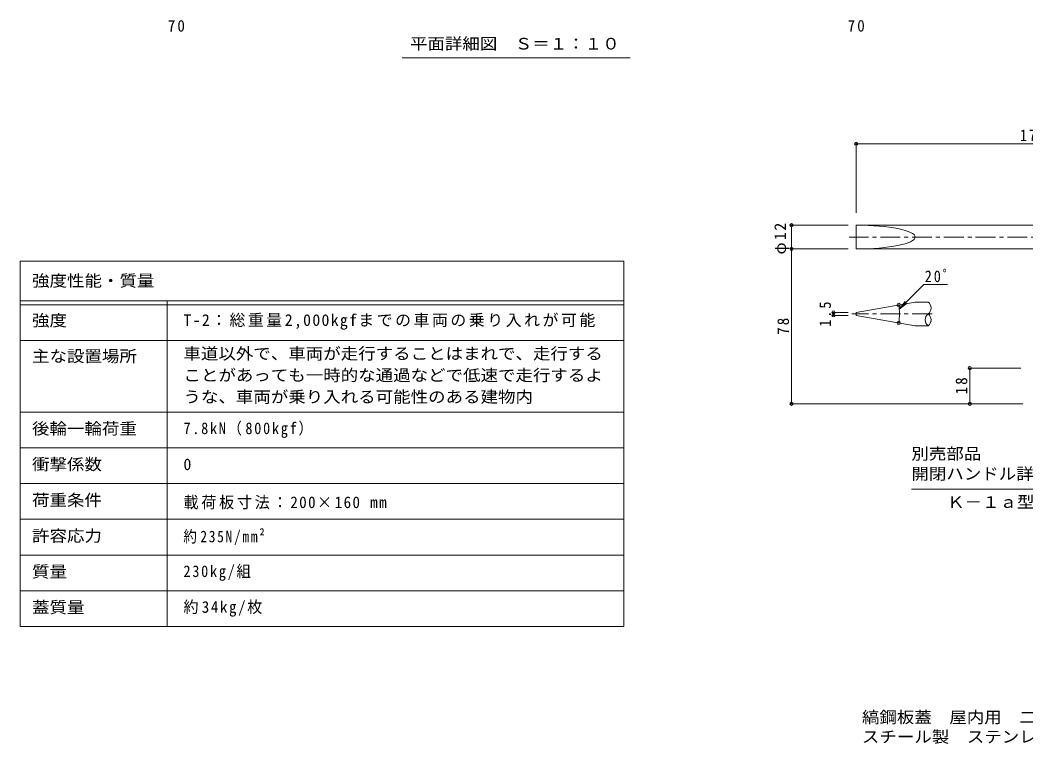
# Model space of a CAD drawing. Units: millimetres at full size, sheet at 1:10, with parts at other scales. Extents: x -2620 to 2742, y -1962 to 1669.
# Drawn here: x -2620 to -87, y -1962 to -140 of the extents above; entities that cross this region are included whole.
import ezdxf
from ezdxf.enums import TextEntityAlignment as Align

# ---------------------------------------------------------------- set-up
doc = ezdxf.new("R2010")
doc.units = ezdxf.units.MM
doc.header["$LTSCALE"] = 10
doc.header["$PDMODE"] = 32
doc.header["$PDSIZE"] = 8
doc.linetypes.add('CHAIN1', pattern=[8, 5, -1, 1, -1])
for name, color, linetype, lineweight in [('0-4', 7, 'Continuous', 9), ('0-F', 7, 'Continuous', 9), ('D-5', 7, 'Continuous', 9), ('D-F', 7, 'Continuous', 9), ('F-5', 7, 'Continuous', 9), ('F-F', 2, 'Continuous', 9)]:
    doc.layers.add(name, color=color, linetype=linetype, lineweight=lineweight)
doc.styles.add('ＭＳ ゴシック', font='')
doc.styles.get('ＭＳ ゴシック').set_extended_font_data('MS Gothic')

msp = doc.modelspace()

# ---------------------------------------------------------------- linework, layer by layer
at = {"layer": '0-4'}
msp.add_line((-1083.36, -234.85), (-1658.36, -234.85), dxfattribs=at)
at = {"layer": 'D-5', "color": 3}
for p, q in [((-514.71, -655.85), (-514.71, -715.85)), ((310.29, -655.85), (-514.71, -655.85)), ((-514.71, -715.85), (-69.71, -715.85)), ((-333.37, -849.39), (-365.84, -849.39)), ((-514.71, -875.64), (-514.71, -883.14)), ((-365.84, -909.39), (-333.37, -909.39))]:
    msp.add_line(p, q, dxfattribs=at)
at = {"layer": 'D-5', "color": 3, "linetype": 'CHAIN1'}
for p, q in [((396.25, -685.85), (-532.21, -685.85)), ((-323.37, -879.39), (-525.79, -879.39))]:
    msp.add_line(p, q, dxfattribs=at)
at = {"layer": 'D-5'}
msp.add_line((-375.59, -1320.37), (294.41, -1320.37), dxfattribs=at)
at = {"layer": 'D-5', "color": 3}
for centre, start, end in [((-344.62, -864.39), 306.87005, 53.12995), ((-322.12, -894.39), 126.87005, 233.12995), ((-344.62, -894.39), 306.87005, 53.12995)]:
    msp.add_arc(centre, 18.75, start, end, dxfattribs=at)
msp.add_ellipse((-514.71, -685.85), major_axis=(148.87, 0), ratio=0.201518, start_param=4.712389, end_param=7.8539816, dxfattribs=at)
at = {"layer": 'D-F'}
for p, q in [((-514.71, -447.73), (-514.71, -625.08)), ((-514.71, -450.73), (375.29, -450.73)), ((-680.42, -655.85), (-534.35, -655.85)), ((-677.42, -655.85), (-677.42, -1105.85)), ((-680.42, -715.85), (-534.35, -715.85)), ((-344.17, -805.73), (-284.82, -805.73)), ((-406.05, -867.6), (-386.22, -852.39)), ((-574.69, -875.64), (-534.71, -875.64)), ((-574.69, -883.14), (-534.71, -883.14)), ((-571.69, -883.14), (-571.69, -875.64)), ((-231.52, -1015.85), (-99.71, -1015.85)), ((-228.52, -1105.85), (-228.52, -1015.85)), ((-680.42, -1105.85), (-94.71, -1105.85))]:
    msp.add_line(p, q, dxfattribs=at)
at = {"layer": 'D-F', "color": 3}
for p, q in [((-514.71, -875.64), (-365.84, -849.39)), ((-514.71, -883.14), (-365.84, -909.39))]:
    msp.add_line(p, q, dxfattribs=at)
at = {"layer": 'D-F'}
msp.add_lwpolyline([(-344.17, -805.73), (-406.05, -867.6), (-390.83, -847.77)], dxfattribs=at)
msp.add_arc((-535.98, -879.39), 130.46, 350, 10, dxfattribs=at)
for p in [(-514.71, -450.73), (-677.42, -655.85), (-677.42, -715.85), (-407.5, -856.73), (-571.69, -875.64), (-571.69, -883.14), (-407.5, -902.04), (-228.52, -1015.85), (-677.42, -1105.85), (-228.52, -1105.85)]:
    msp.add_point(p, dxfattribs=at)
at = {"layer": 'F-5'}
for p, q in [((-1100.11, -746.68), (-1100.11, -1666.68)), ((-2620.11, -946.68), (-1100.11, -946.68)), ((-2620.11, -1126.68), (-1100.11, -1126.68))]:
    msp.add_line(p, q, dxfattribs=at)
at = {"layer": 'F-F', "color": 7}
for p, q in [((-2620.11, -746.68), (-1100.11, -746.68)), ((-2620.11, -746.68), (-2620.11, -1666.68)), ((-2620.11, -846.68), (-1100.11, -846.68)), ((-2620.11, -856.68), (-1100.11, -856.68)), ((-2250.11, -846.68), (-2250.11, -1666.68)), ((-2620.11, -946.68), (-1100.11, -946.68)), ((-2620.11, -1126.68), (-1100.11, -1126.68)), ((-2620.11, -1216.68), (-1100.11, -1216.68)), ((-2620.11, -1306.68), (-1100.11, -1306.68)), ((-1100.11, -1396.68), (-2620.11, -1396.68)), ((-1100.11, -1486.68), (-2620.11, -1486.68)), ((-1100.11, -1576.68), (-2620.11, -1576.68)), ((-1100.11, -1666.68), (-2620.11, -1666.68))]:
    msp.add_line(p, q, dxfattribs=at)

# ---------------------------------------------------------------- texts
at = {"layer": '0-4', "color": 2, "style": 'ＭＳ ゴシック', "width": 1.1}
msp.add_text('平面詳細図\u3000Ｓ＝１：１０', height=29.33, dxfattribs=at).set_placement((-1638.36, -222.35), align=Align.BOTTOM_LEFT)
at = {"layer": '0-F', "color": 2, "char_height": 29.33, "attachment_point": 7, "style": 'ＭＳ ゴシック'}
for insert in [(-2248.21, -168.96), (-536.01, -168.96)]:
    msp.add_mtext('\\T1.27;\\W0.95;70', dxfattribs=dict(at, insert=insert))
at = {"layer": 'D-5', "color": 2, "style": 'ＭＳ ゴシック', "width": 1.1}
for s, p in [('別売部品', (-375.59, -1254.87)), ('開閉ハンドル詳細図\u3000Ｓ＝１：２', (-375.59, -1305.37)), ('Ｋ－１ａ型（２本／組）', (-285.59, -1376.59))]:
    msp.add_text(s, height=29.33, dxfattribs=at).set_placement(p, align=Align.BOTTOM_LEFT)
at = {"layer": 'D-F', "color": 2, "char_height": 29.33, "attachment_point": 7, "style": 'ＭＳ ゴシック'}
for s, insert in [('\\T1.27;\\W0.9;178', (-102.21, -444.73)), ('\\T1.27;\\W0.9;20ﾟ', (-342.07, -799.7))]:
    msp.add_mtext(s, dxfattribs=dict(at, insert=insert))
at = {"layer": 'D-F', "color": 2, "char_height": 29.33, "attachment_point": 7, "rotation": 90, "style": 'ＭＳ ゴシック'}
for s, insert in [('\\T1.19;φ12', (-683.42, -729.6)), ('\\T1.27;\\W0.9;1.5', (-577.69, -911.89)), ('\\T1.27;\\W0.95;78', (-683.42, -932.1)), ('\\T1.27;\\W0.95;18', (-234.52, -1082.1))]:
    msp.add_mtext(s, dxfattribs=dict(at, insert=insert))
at = {"layer": 'F-5', "color": 2, "style": 'ＭＳ ゴシック', "width": 1.1}
for s, p in [('縞鋼板蓋\u3000屋内用\u3000二重蓋\u3000密閉形（防水・防臭形）', (-500.11, -1918.5)), ('スチール製\u3000ステンレス目地\u3000マシンハッチ\u3000Ｗ－２ＥＣ－１０００×１５００', (-500.11, -1967.71))]:
    msp.add_text(s, height=29.33, dxfattribs=at).set_placement(p, align=Align.BOTTOM_LEFT)
at = {"layer": 'F-F', "style": 'ＭＳ ゴシック', "width": 1.1}
for s, p in [('強度性能・質量', (-2590.11, -819.24)), ('強度', (-2590.11, -919.18)), ('車道以外で、車両が走行することはまれで、走行する', (-2208.77, -1002.75)), ('主な設置場所', (-2590.11, -1009.18)), ('ことがあっても一時的な通過などで低速で走行するよ', (-2208.77, -1057.23)), ('うな、車両が乗り入れる可能性のある建物内', (-2208.77, -1111.71)), ('後輪一輪荷重', (-2590.11, -1191.68)), ('衝撃係数', (-2590.11, -1281.68)), ('荷重条件', (-2590.11, -1371.68)), ('許容応力', (-2590.11, -1461.68)), ('質量', (-2590.11, -1551.68)), ('蓋質量', (-2590.11, -1641.68))]:
    msp.add_text(s, height=29.33, dxfattribs=at).set_placement(p, align=Align.BOTTOM_LEFT)
at = {"layer": 'F-F', "style": 'ＭＳ ゴシック'}
msp.add_text('0', height=29.33, dxfattribs=at).set_placement((-2208.77, -1281.68), align=Align.BOTTOM_LEFT)
at = {"layer": 'F-F', "char_height": 29.33, "attachment_point": 7, "style": 'ＭＳ ゴシック'}
for s, insert in [('\\T1.16;T-2：総重量2,000kgfまでの車両の乗り入れが可能', (-2208.77, -919.18)), ('\\T1.24;\\W0.9;7.8kN（800kgf）', (-2208.77, -1191.68)), ('\\T1.18;\\W0.95;載荷板寸法：200×160\\~mm', (-2208.77, -1371.68)), ('\\T1.25;\\W0.85;約235N/mm²', (-2208.77, -1461.68)), ('\\T1.24;\\W0.9;230kg/組', (-2208.77, -1551.68)), ('\\T1.21;\\W0.95;約34kg/枚', (-2208.77, -1641.68))]:
    msp.add_mtext(s, dxfattribs=dict(at, insert=insert))

doc.saveas('drawing.dxf')
